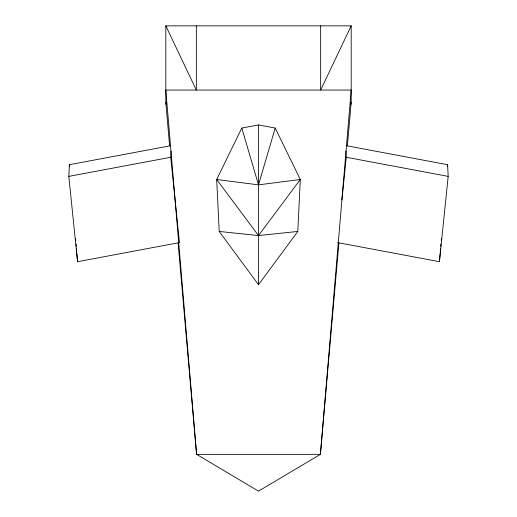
<?xml version="1.0" encoding="UTF-8"?>
<svg xmlns="http://www.w3.org/2000/svg" width="517" height="517" viewBox="0 0 517 517"><rect width="100%" height="100%" fill="white"/><g stroke="black" fill="none" stroke-linecap="round" stroke-linejoin="round"><path stroke-width="0.78" d="M171.017 151.042L170.726 157.265L179.464 242.589L77.563 261.699L68.826 176.375L69.375 164.703L170.487 145.742M297.792 231.448L300.306 179.509L275.206 128.048L258.5 124.959L241.794 128.048L216.694 179.509L219.208 231.448L258.5 284.68L297.792 231.448L258.5 235.565L219.208 231.448M337.536 242.589L439.437 261.699L440.109 253.679M440.245 252.076L440.516 248.871M440.723 246.467L440.923 244.063M441.259 240.056L441.395 238.453M447.489 166.306L447.625 164.703L346.513 145.742M338.887 243.016L320.411 454.346L258.5 491.15L196.589 454.346L178.113 243.016M347.392 145.788L351.185 102.398L351.185 25.85L165.815 25.85L165.815 102.398L169.608 145.788M341.905 199.924L346.274 157.265L345.983 151.042M439.437 261.699L448.174 176.375L447.625 164.703M350.752 104.777L351.185 102.398M275.206 128.048L258.5 184.853L216.694 179.509L258.5 235.565L300.306 179.509L258.5 184.853L241.794 128.048M351.185 25.85L320.656 90.061L320.656 25.85M68.826 176.375L170.726 157.265M346.274 157.265L448.174 176.375M165.815 25.85L196.344 90.061L196.344 25.85M165.815 102.398L166.248 104.777M69.375 164.703L69.511 166.306M75.605 238.453L75.74 240.056M76.077 244.063L76.277 246.467M76.484 248.871L76.755 252.076M76.891 253.679L77.563 261.699M258.5 124.959L258.5 284.68M351.185 90.061L320.411 454.346L196.589 454.346L165.815 90.061L351.185 90.061"/></g></svg>
